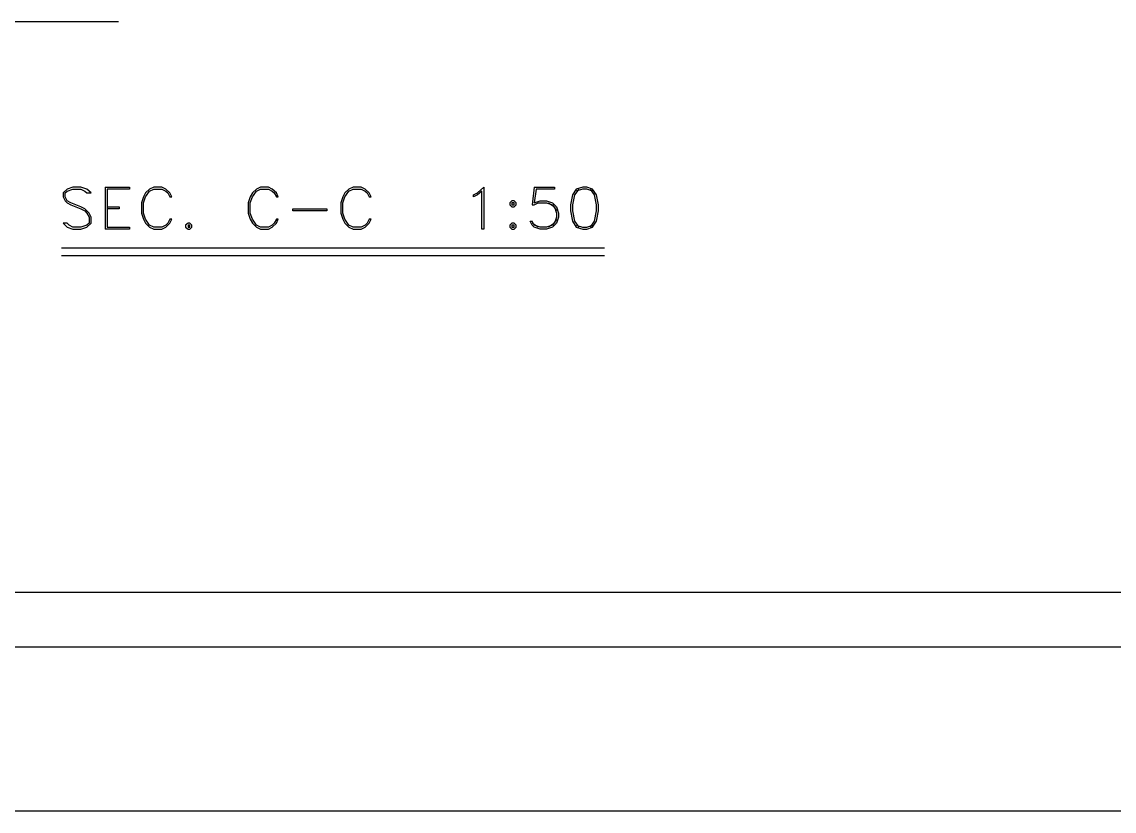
# Model space of a CAD drawing. Header units: millimetres. Extents: x -23396 to 106750, y 116 to 66281.
# Drawn here: x 80931 to 85925, y 33901 to 37509 of the extents above; entities that cross this region are included whole.
import ezdxf

# ---------------------------------------------------------------- set-up
doc = ezdxf.new("R2010")
doc.units = ezdxf.units.MM

# ---------------------------------------------------------------- blocks, each defined once
blk = doc.blocks.new('u14 shaft')
at = {"color": 0}
for p, q in [((-17614.03, -1023.935), (-19370.88, -1023.935)), ((-17887.168, -1912.9), (-17908.318, -1934.05)), ((-17855.568, -1902.28), (-17887.168, -1912.9)), ((-17887.168, -1923.52), (-17855.568, -1912.9)), ((-17813.068, -1902.28), (-17855.568, -1902.28)), ((-17855.568, -1912.9), (-17813.068, -1912.9)), ((-17781.518, -1912.9), (-17813.068, -1902.28)), ((-17813.068, -1912.9), (-17791.918, -1923.52)), ((-17758.018, -1934.05), (-17781.518, -1912.9)), ((-17683.968, -1902.28), (-17554.818, -1902.28)), ((-17683.968, -1902.35), (-17683.968, -2126.7)), ((-17554.818, -1912.9), (-17673.368, -1912.9)), ((-17673.218, -1912.9), (-17673.218, -2116.1)), ((-17554.818, -1902.28), (-17554.818, -1912.9)), ((-17449.168, -1912.9), (-17470.368, -1934.05)), ((-17425.918, -1902.28), (-17449.168, -1912.9)), ((-17449.168, -1923.52), (-17425.918, -1912.9)), ((-17383.568, -1902.28), (-17425.918, -1902.28)), ((-17425.918, -1912.9), (-17383.568, -1912.9)), ((-17362.418, -1912.9), (-17383.568, -1902.28)), ((-17383.568, -1912.9), (-17362.418, -1923.52)), ((-17341.068, -1934.05), (-17362.418, -1912.9)), ((-16879.818, -1912.9), (-16900.768, -1934.05)), ((-16858.468, -1902.28), (-16879.818, -1912.9)), ((-16879.818, -1923.52), (-16858.468, -1912.9)), ((-16816.118, -1902.28), (-16858.468, -1902.28)), ((-16858.468, -1912.9), (-16816.118, -1912.9)), ((-16795.118, -1912.9), (-16816.118, -1902.28)), ((-16816.118, -1912.9), (-16795.118, -1923.52)), ((-16773.768, -1934.05), (-16795.118, -1912.9)), ((-16388.568, -1912.9), (-16409.718, -1934.05)), ((-16365.118, -1902.28), (-16388.568, -1912.9)), ((-16388.568, -1923.445), (-16365.118, -1912.9)), ((-16322.768, -1902.28), (-16365.118, -1902.28)), ((-16365.118, -1912.9), (-16322.768, -1912.9)), ((-16301.618, -1912.9), (-16322.768, -1902.28)), ((-16322.768, -1912.9), (-16301.618, -1923.445)), ((-16280.418, -1934.05), (-16301.618, -1912.9)), ((-15702.918, -1934.05), (-15669.068, -1902.35)), ((-15669.068, -1902.35), (-15669.068, -2126.7)), ((-15402.168, -1902.28), (-15412.768, -1997.585)), ((-15402.168, -1902.28), (-15294.218, -1902.28)), ((-15391.618, -1912.9), (-15402.168, -1986.965)), ((-15294.218, -1912.9), (-15391.618, -1912.9)), ((-15294.218, -1902.28), (-15294.218, -1912.9)), ((-15177.818, -1912.9), (-15198.968, -1944.665)), ((-15165.118, -1912.9), (-15188.418, -1944.665)), ((-15144.118, -1912.9), (-15178.018, -1923.52)), ((-15143.968, -1902.28), (-15177.818, -1912.9)), ((-15122.768, -1912.9), (-15144.118, -1912.9)), ((-15122.618, -1902.28), (-15143.968, -1902.28)), ((-15091.018, -1923.52), (-15122.768, -1912.9)), ((-15091.018, -1912.9), (-15122.618, -1902.28)), ((-15080.468, -1944.665), (-15101.618, -1912.9)), ((-15069.868, -1944.665), (-15091.018, -1912.9)), ((-17908.318, -1934.05), (-17908.318, -1955.265)), ((-17908.318, -1955.265), (-17897.718, -1976.435)), ((-17897.718, -1934.05), (-17887.168, -1923.52)), ((-17897.718, -1955.265), (-17897.718, -1934.05)), ((-17887.168, -1976.435), (-17897.718, -1955.265)), ((-17791.918, -1923.52), (-17781.518, -1934.05)), ((-17781.518, -1934.05), (-17758.018, -1934.05)), ((-17480.768, -1955.265), (-17491.318, -1986.965)), ((-17470.368, -1934.05), (-17480.768, -1955.265)), ((-17480.768, -1986.965), (-17470.368, -1955.265)), ((-17470.368, -1955.265), (-17449.168, -1923.52)), ((-17362.418, -1923.52), (-17351.618, -1934.05)), ((-17351.618, -1934.05), (-17341.068, -1955.265)), ((-17330.468, -1955.265), (-17341.068, -1934.05)), ((-17341.068, -1955.265), (-17330.468, -1955.265)), ((-16913.468, -1955.265), (-16924.068, -1986.965)), ((-16900.768, -1934.05), (-16913.468, -1955.265)), ((-16913.468, -1986.965), (-16900.768, -1955.265)), ((-16900.768, -1955.265), (-16879.818, -1923.52)), ((-16795.118, -1923.52), (-16784.568, -1934.05)), ((-16784.568, -1934.05), (-16773.768, -1955.265)), ((-16763.218, -1955.265), (-16773.768, -1934.05)), ((-16773.768, -1955.265), (-16763.218, -1955.265)), ((-16420.118, -1955.195), (-16430.868, -1986.965)), ((-16409.718, -1934.05), (-16420.118, -1955.195)), ((-16420.118, -1986.965), (-16409.718, -1955.195)), ((-16409.718, -1955.195), (-16388.568, -1923.445)), ((-16301.618, -1923.445), (-16291.018, -1934.05)), ((-16291.018, -1934.05), (-16280.418, -1955.195)), ((-16270.018, -1955.195), (-16280.418, -1934.05)), ((-16280.418, -1955.195), (-16270.018, -1955.195)), ((-15724.118, -1944.665), (-15702.918, -1934.05)), ((-15702.918, -1944.665), (-15724.118, -1955.195)), ((-15724.118, -1955.195), (-15724.118, -1944.665)), ((-15679.668, -1923.52), (-15702.918, -1944.665)), ((-15679.668, -2126.7), (-15679.668, -1923.52)), ((-15198.968, -1944.665), (-15209.568, -1997.585)), ((-15188.418, -1944.665), (-15198.968, -1997.585)), ((-15069.868, -1997.585), (-15080.468, -1944.665)), ((-15059.268, -1997.585), (-15069.868, -1944.665)), ((-17897.718, -1976.435), (-17887.168, -1986.965)), ((-17866.168, -1986.965), (-17887.168, -1976.435)), ((-17887.168, -1986.965), (-17866.168, -1997.585)), ((-17813.068, -2008.115), (-17866.168, -1986.965)), ((-17866.168, -1997.585), (-17813.068, -2018.73)), ((-17791.918, -2018.73), (-17813.068, -2008.115)), ((-17813.068, -2018.73), (-17791.918, -2029.35)), ((-17768.618, -2042.015), (-17791.918, -2018.73)), ((-17791.918, -2029.35), (-17781.518, -2042.015)), ((-17673.218, -2008.115), (-17609.718, -2008.115)), ((-17609.718, -2018.73), (-17673.218, -2018.73)), ((-17609.718, -2008.115), (-17609.718, -2018.73)), ((-17491.318, -1986.965), (-17491.318, -2042.015)), ((-17480.768, -2042.015), (-17480.768, -1986.965)), ((-16924.068, -1986.965), (-16924.068, -2042.015)), ((-16913.468, -2042.015), (-16913.468, -1986.965)), ((-16686.818, -2029.28), (-16686.818, -2018.73)), ((-16686.818, -2018.73), (-16504.818, -2018.73)), ((-16504.818, -2029.28), (-16686.818, -2029.28)), ((-16504.818, -2018.73), (-16504.818, -2029.28)), ((-16430.868, -1986.965), (-16430.868, -2042.015)), ((-16420.118, -2042.015), (-16420.118, -1986.965)), ((-15520.718, -1976.435), (-15531.318, -1986.965)), ((-15531.318, -1986.965), (-15531.318, -1997.585)), ((-15531.318, -1997.585), (-15520.718, -2008.115)), ((-15507.868, -1976.435), (-15520.718, -1976.435)), ((-15520.718, -1986.965), (-15520.718, -1997.585)), ((-15508.018, -1986.965), (-15520.718, -1986.965)), ((-15520.718, -1997.585), (-15508.018, -1997.585)), ((-15520.718, -2008.115), (-15507.868, -2008.115)), ((-15508.018, -1997.585), (-15508.018, -1986.965)), ((-15497.268, -1986.965), (-15507.868, -1976.435)), ((-15507.868, -2008.115), (-15497.268, -1997.585)), ((-15497.268, -1997.585), (-15497.268, -1986.965)), ((-15412.768, -1997.585), (-15402.168, -1997.585)), ((-15402.168, -1986.965), (-15370.418, -1976.435)), ((-15402.168, -1997.585), (-15381.218, -1986.965)), ((-15381.218, -1986.965), (-15336.768, -1986.965)), ((-15370.418, -1976.435), (-15336.568, -1976.435)), ((-15336.768, -1986.965), (-15304.818, -1997.585)), ((-15336.568, -1976.435), (-15304.818, -1986.965)), ((-15325.968, -1986.965), (-15294.418, -2008.185)), ((-15304.818, -1986.965), (-15283.668, -2008.185)), ((-15304.818, -1997.585), (-15283.818, -2029.35)), ((-15294.418, -2008.185), (-15283.818, -2042.015)), ((-15283.668, -2008.185), (-15273.068, -2042.015)), ((-15209.568, -1997.585), (-15209.568, -2029.28)), ((-15209.568, -2029.28), (-15198.968, -2084.33)), ((-15198.968, -1997.585), (-15198.968, -2029.28)), ((-15198.968, -2029.28), (-15188.418, -2084.33)), ((-15080.468, -2084.33), (-15069.868, -2029.28)), ((-15069.868, -2029.28), (-15069.868, -1997.585)), ((-15069.868, -2084.33), (-15059.268, -2029.28)), ((-15059.268, -2029.28), (-15059.268, -1997.585)), ((-17781.518, -2042.015), (-17768.618, -2063.18)), ((-17758.018, -2063.18), (-17768.618, -2042.015)), ((-17768.618, -2063.18), (-17768.618, -2094.93)), ((-17758.018, -2094.93), (-17758.018, -2063.18)), ((-17491.318, -2042.015), (-17480.768, -2073.785)), ((-17470.368, -2073.785), (-17480.768, -2042.015)), ((-17480.768, -2073.785), (-17470.368, -2094.93)), ((-17449.168, -2105.55), (-17470.368, -2073.785)), ((-17341.068, -2073.785), (-17351.618, -2094.93)), ((-17330.468, -2073.785), (-17341.068, -2073.785)), ((-17341.068, -2094.93), (-17330.468, -2073.785)), ((-16924.068, -2042.015), (-16913.468, -2073.785)), ((-16900.768, -2073.785), (-16913.468, -2042.015)), ((-16913.468, -2073.785), (-16900.768, -2094.93)), ((-16879.818, -2105.55), (-16900.768, -2073.785)), ((-16773.768, -2073.785), (-16784.568, -2094.93)), ((-16763.218, -2073.785), (-16773.768, -2073.785)), ((-16773.768, -2094.93), (-16763.218, -2073.785)), ((-16430.868, -2042.015), (-16420.118, -2073.785)), ((-16409.718, -2073.785), (-16420.118, -2042.015)), ((-16420.118, -2073.785), (-16409.718, -2094.93)), ((-16388.568, -2105.48), (-16409.718, -2073.785)), ((-16280.418, -2073.785), (-16291.018, -2094.93)), ((-16270.018, -2073.785), (-16280.418, -2073.785)), ((-16280.418, -2094.93), (-16270.018, -2073.785)), ((-15412.768, -2105.55), (-15423.368, -2084.33)), ((-15423.368, -2084.33), (-15412.768, -2084.33)), ((-15402.168, -2105.55), (-15412.768, -2084.33)), ((-15283.818, -2073.785), (-15304.818, -2105.55)), ((-15283.818, -2063.18), (-15294.418, -2094.93)), ((-15283.818, -2042.015), (-15283.818, -2063.18)), ((-15273.068, -2063.18), (-15283.668, -2094.93)), ((-15273.068, -2042.015), (-15273.068, -2063.18)), ((-15198.968, -2084.33), (-15177.818, -2116.1)), ((-15188.418, -2084.33), (-15165.118, -2116.1)), ((-15101.618, -2116.1), (-15080.468, -2084.33)), ((-15091.018, -2116.1), (-15069.868, -2084.33)), ((-17908.318, -2094.93), (-17887.168, -2116.1)), ((-17887.168, -2094.93), (-17908.318, -2094.93)), ((-17876.768, -2105.48), (-17887.168, -2094.93)), ((-17887.168, -2116.1), (-17855.568, -2126.7)), ((-17855.568, -2116.1), (-17876.768, -2105.48)), ((-17813.068, -2116.1), (-17855.568, -2116.1)), ((-17855.568, -2126.7), (-17813.068, -2126.7)), ((-17781.518, -2105.48), (-17813.068, -2116.1)), ((-17813.068, -2126.7), (-17781.518, -2116.1)), ((-17781.518, -2116.1), (-17758.018, -2094.93)), ((-17768.618, -2094.93), (-17781.518, -2105.48)), ((-17554.818, -2126.7), (-17683.968, -2126.7)), ((-17673.368, -2116.1), (-17554.818, -2116.1)), ((-17554.818, -2116.1), (-17554.818, -2126.7)), ((-17470.368, -2094.93), (-17449.168, -2116.1)), ((-17425.918, -2116.1), (-17449.168, -2105.55)), ((-17449.168, -2116.1), (-17425.918, -2126.7)), ((-17383.568, -2116.1), (-17425.918, -2116.1)), ((-17425.918, -2126.7), (-17383.568, -2126.7)), ((-17362.418, -2105.55), (-17383.568, -2116.1)), ((-17383.568, -2126.7), (-17362.418, -2116.1)), ((-17351.618, -2094.93), (-17362.418, -2105.55)), ((-17362.418, -2116.1), (-17341.068, -2094.93)), ((-17243.518, -2094.93), (-17256.368, -2105.48)), ((-17256.368, -2105.48), (-17256.368, -2116.1)), ((-17256.368, -2116.1), (-17243.518, -2126.7)), ((-17243.668, -2105.55), (-17243.668, -2116.1)), ((-17233.118, -2105.55), (-17243.668, -2105.55)), ((-17243.668, -2116.1), (-17233.118, -2116.1)), ((-17233.118, -2094.93), (-17243.518, -2094.93)), ((-17243.518, -2126.7), (-17233.118, -2126.7)), ((-17222.518, -2105.48), (-17233.118, -2094.93)), ((-17233.118, -2116.1), (-17233.118, -2105.55)), ((-17233.118, -2126.7), (-17222.518, -2116.1)), ((-17222.518, -2116.1), (-17222.518, -2105.48)), ((-16900.768, -2094.93), (-16879.818, -2116.1)), ((-16858.468, -2116.1), (-16879.818, -2105.55)), ((-16879.818, -2116.1), (-16858.468, -2126.7)), ((-16816.118, -2116.1), (-16858.468, -2116.1)), ((-16858.468, -2126.7), (-16816.118, -2126.7)), ((-16795.118, -2105.55), (-16816.118, -2116.1)), ((-16816.118, -2126.7), (-16795.118, -2116.1)), ((-16784.568, -2094.93), (-16795.118, -2105.55)), ((-16795.118, -2116.1), (-16773.768, -2094.93)), ((-16409.718, -2094.93), (-16388.568, -2116.1)), ((-16365.118, -2116.1), (-16388.568, -2105.48)), ((-16388.568, -2116.1), (-16365.118, -2126.7)), ((-16322.768, -2116.1), (-16365.118, -2116.1)), ((-16365.118, -2126.7), (-16322.768, -2126.7)), ((-16301.618, -2105.48), (-16322.768, -2116.1)), ((-16322.768, -2126.7), (-16301.618, -2116.1)), ((-16291.018, -2094.93), (-16301.618, -2105.48)), ((-16301.618, -2116.1), (-16280.418, -2094.93)), ((-15669.068, -2126.7), (-15679.668, -2126.7)), ((-15520.718, -2094.93), (-15531.318, -2105.48)), ((-15531.318, -2105.48), (-15531.318, -2116.1)), ((-15531.318, -2116.1), (-15520.718, -2126.7)), ((-15507.868, -2094.93), (-15520.718, -2094.93)), ((-15520.718, -2105.48), (-15520.718, -2116.1)), ((-15508.018, -2105.48), (-15520.718, -2105.48)), ((-15520.718, -2116.1), (-15508.018, -2116.1)), ((-15520.718, -2126.7), (-15507.868, -2126.7)), ((-15508.018, -2116.1), (-15508.018, -2105.48)), ((-15497.268, -2105.48), (-15507.868, -2094.93)), ((-15507.868, -2126.7), (-15497.268, -2116.1)), ((-15497.268, -2116.1), (-15497.268, -2105.48)), ((-15402.168, -2116.1), (-15412.768, -2105.55)), ((-15381.018, -2116.1), (-15412.618, -2094.93)), ((-15370.418, -2116.1), (-15402.168, -2105.55)), ((-15370.418, -2126.7), (-15402.168, -2116.1)), ((-15336.768, -2116.1), (-15370.418, -2116.1)), ((-15336.568, -2126.7), (-15370.418, -2126.7)), ((-15304.818, -2105.55), (-15336.768, -2116.1)), ((-15304.818, -2116.1), (-15336.568, -2126.7)), ((-15294.418, -2094.93), (-15325.968, -2116.1)), ((-15283.668, -2094.93), (-15304.818, -2116.1)), ((-15178.018, -2105.55), (-15144.118, -2116.1)), ((-15177.818, -2116.1), (-15143.968, -2126.7)), ((-15144.118, -2116.1), (-15122.768, -2116.1)), ((-15143.968, -2126.7), (-15122.618, -2126.7)), ((-15122.768, -2116.1), (-15091.018, -2105.55)), ((-15122.618, -2126.7), (-15091.018, -2116.1)), ((-17916.968, -2226.2), (-15027.518, -2226.2)), ((-17916.968, -2266.365), (-15027.518, -2266.365))]:
    blk.add_line(p, q, dxfattribs=at)
blk = doc.blocks.new('upn st')
at = {"color": 0}
blk.add_line((8799.558, -6199.87), (200, -6199.87), dxfattribs=at)
at = {"linetype": 'Continuous'}
for points in [[(0, 0), (8999.558, 0), (8999.558, -6399.87), (0, -6399.87)], [(150, -150), (8849.558, -150), (8849.558, -6249.87), (150, -6249.87)], [(200, -200), (8799.558, -200), (8799.558, -6199.87), (200, -6199.87)]]:
    blk.add_lwpolyline(points, close=True, dxfattribs=at)
at = {"linetype": 'Continuous', "xscale": 0.171875, "yscale": 0.171875, "zscale": 0.171875}
blk.add_blockref('u14 shaft', (6951.345, -5502.442), dxfattribs=at)

msp = doc.modelspace()

# ---------------------------------------------------------------- block references
at = {"xscale": 5, "yscale": 5, "zscale": 5}
msp.add_blockref('upn st', (61752.657, 65900.837), dxfattribs=at)

doc.saveas('drawing.dxf')
